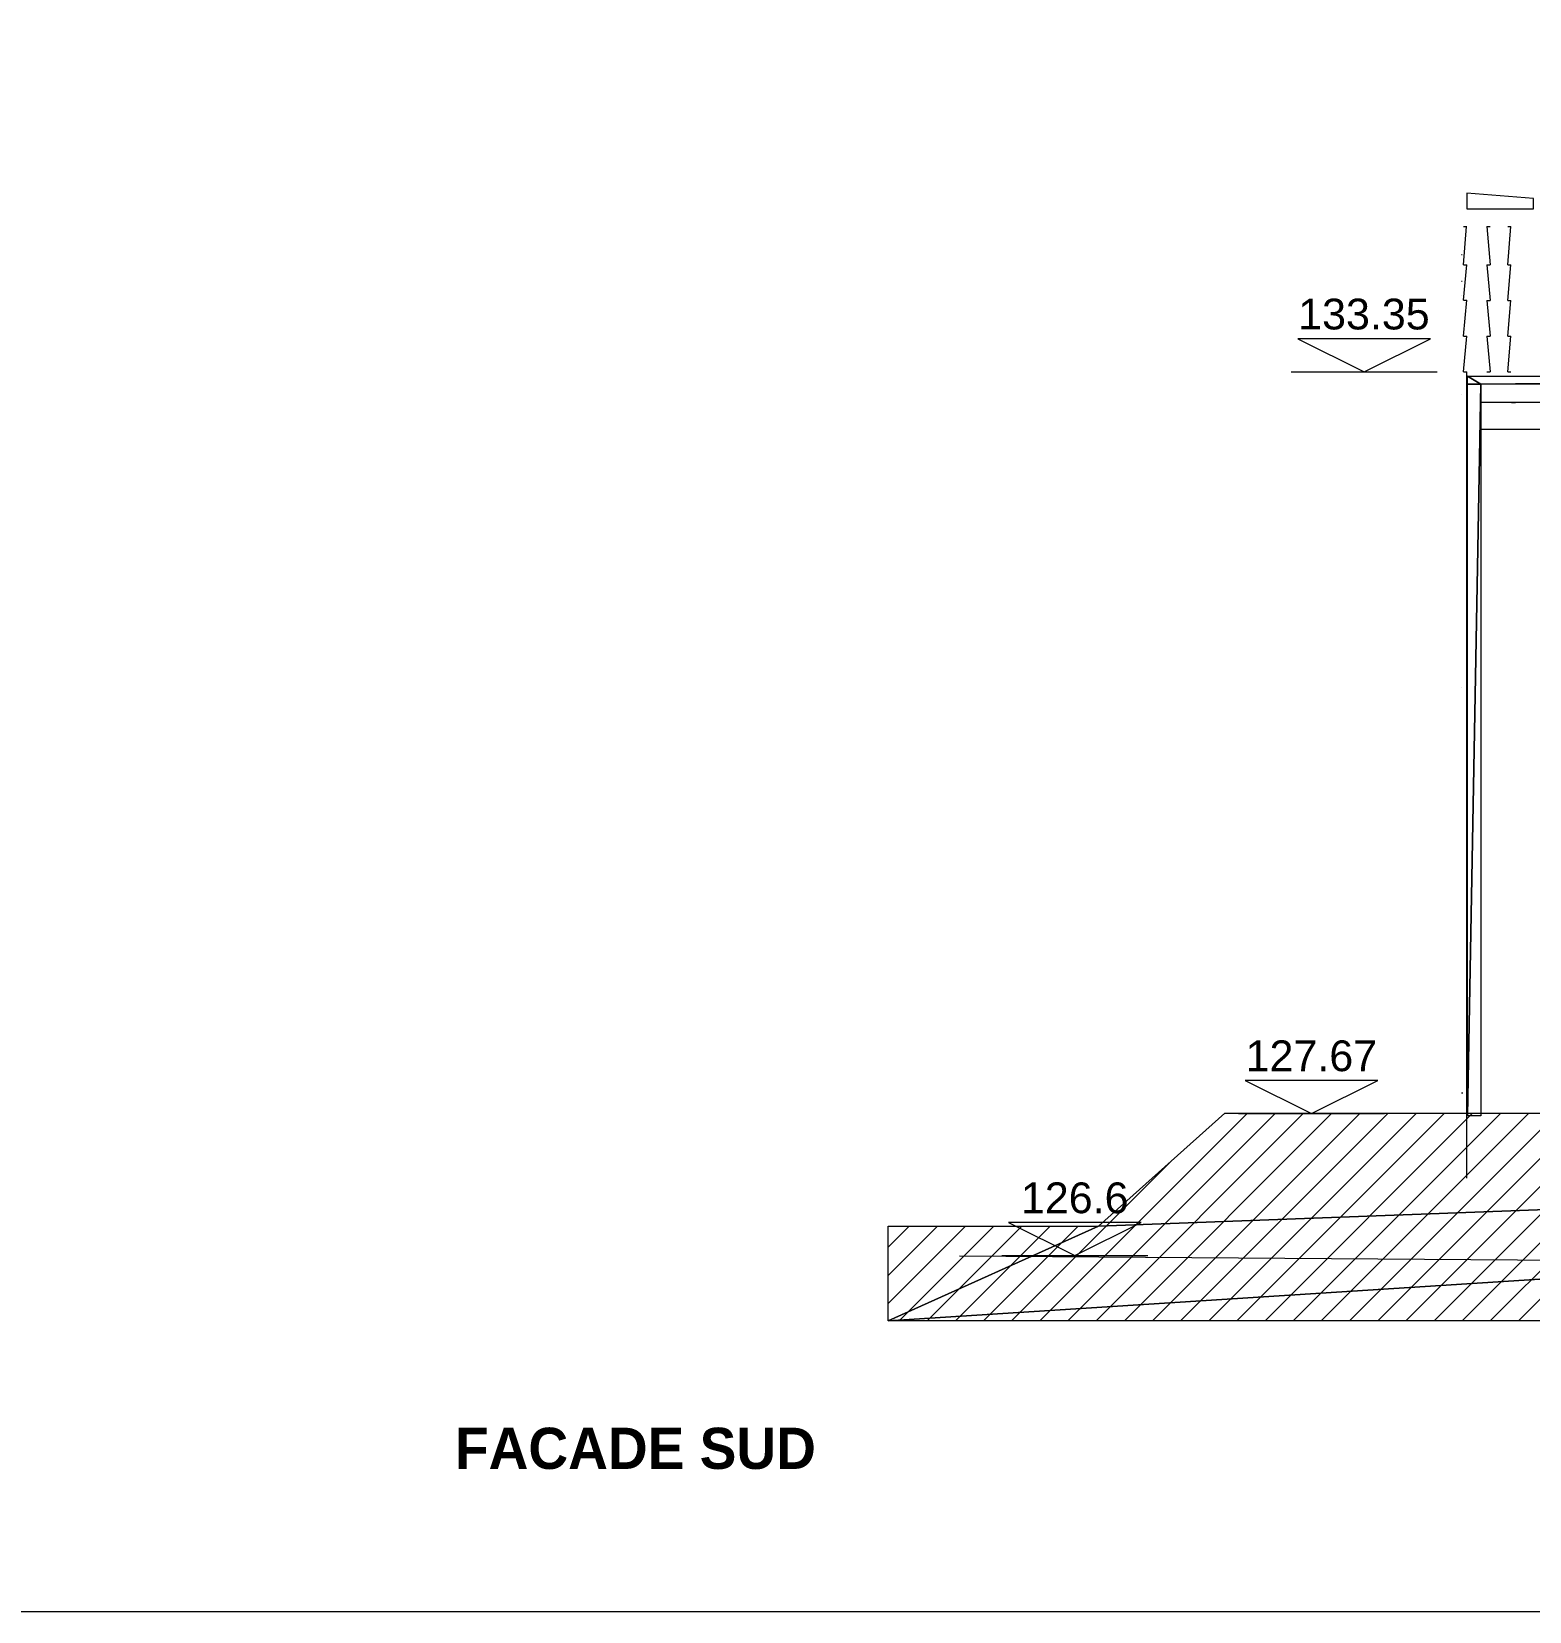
# Model space of a CAD drawing. Header units: metres. Extents: x 1.8 to 61.8, y -52.8 to -10.8.
# Drawn here: x 7.41 to 13.05, y -52.77 to -46.81 of the extents above; entities that cross this region are included whole.
import ezdxf
from ezdxf.enums import TextEntityAlignment as Align
from ezdxf.lldxf.tags import DXFTag

# ---------------------------------------------------------------- set-up
doc = ezdxf.new("R2010")
doc.units = ezdxf.units.M
doc.header["$MEASUREMENT"] = 0
for name, color, linetype in [('Calque commun', 7, 'Continuous'), ('Calque59', 7, 'Continuous'), ('Cotations', 7, 'Continuous')]:
    doc.layers.add(name, color=color, linetype=linetype)
doc.styles.add('Arial15', font='arial.ttf', dxfattribs={"height": 0.231939})
doc.styles.add('Century Gothic', font='GOTHICB.TTF', dxfattribs={"height": 0.31023})
tags = doc.linetypes.add('HIDDEN', pattern=[0.375, 0.25, -0.125]).pattern_tags.tags
tags[6:7] = [DXFTag(74, 4), DXFTag(75, 0), DXFTag(340, '0'), DXFTag(46, 1.0), DXFTag(50, 0.0), DXFTag(44, 0.0), DXFTag(45, 0.0)]
tags[4:5] = [DXFTag(74, 4), DXFTag(75, 0), DXFTag(340, '0'), DXFTag(46, 1.0), DXFTag(50, 0.0), DXFTag(44, 0.0), DXFTag(45, 0.0)]

# ---------------------------------------------------------------- blocks, each defined once
blk = doc.blocks.new('TOIT FACADE 40')
at = {"layer": 'Calque commun', "color": 7, "linetype": 'Continuous', "lineweight": 9}
blk.add_line((70.771, -25.9), (70.771, -19.825), dxfattribs=at)
at = {"layer": 'Calque59', "color": 32, "linetype": 'Continuous', "lineweight": 9}
for p, q in [((70.746, -18.73), (70.771, -18.73)), ((70.746, -19.019), (70.769, -18.731)), ((70.921, -18.731), (70.946, -18.731)), ((70.923, -18.731), (70.946, -19.019)), ((71.079, -19.019), (71.102, -18.731)), ((71.079, -18.731), (71.104, -18.731)), ((70.746, -19.287), (70.771, -19.019)), ((70.746, -19.019), (70.771, -19.019)), ((70.921, -19.019), (70.946, -19.288)), ((70.921, -19.019), (70.946, -19.019)), ((71.079, -19.288), (71.104, -19.019)), ((71.079, -19.019), (71.104, -19.019)), ((70.746, -19.556), (70.771, -19.287)), ((70.746, -19.287), (70.771, -19.287)), ((70.921, -19.288), (70.946, -19.556)), ((70.921, -19.288), (70.946, -19.288)), ((71.079, -19.556), (71.104, -19.288)), ((71.079, -19.288), (71.104, -19.288)), ((70.746, -19.825), (70.771, -19.556)), ((70.746, -19.556), (70.771, -19.556)), ((70.921, -19.556), (70.946, -19.825)), ((70.921, -19.556), (70.946, -19.556)), ((71.079, -19.825), (71.104, -19.556)), ((71.079, -19.556), (71.104, -19.556)), ((70.746, -19.825), (70.771, -19.825)), ((70.921, -19.825), (70.946, -19.825)), ((71.079, -19.825), (71.104, -19.825)), ((71.109, -20.058), (71.138, -20.058))]:
    blk.add_line(p, q, dxfattribs=at)
blk.add_polyline3d([(71.273, -18.521, 0), (70.771, -18.481, 0), (70.771, -18.599, 0), (71.273, -18.599, 0), (71.273, -18.521, 0)], dxfattribs=at)
blk = doc.blocks.new('Block4')
at = {"layer": 'Calque commun', "color": 0, "linetype": 'Continuous', "lineweight": 9}
blk.add_line((-0.55, 0), (0.55, 0), dxfattribs=at)
blk.add_polyline3d([(-0.5, 0.25, 0), (0, 0, 0), (0.5, 0.25, 0), (-0.5, 0.25, 0)], dxfattribs=at)
blk = doc.blocks.new('Lvl1')
at = {"layer": 'Calque commun', "color": 0, "linetype": 'ByBlock', "lineweight": -2}
blk.add_blockref('Block4', (0, 0), dxfattribs=at)
blk = doc.blocks.new('facade villa 123-4')
at = {"layer": 'Cotations', "color": 250, "linetype": 'ByBlock', "lineweight": -2}
blk.add_blockref('Lvl1', (-64.105, 15.365), dxfattribs=at)
at = {"layer": 'Cotations', "color": 212, "linetype": 'ByBlock', "lineweight": -2, "style": 'Arial15'}
blk.add_text('133.35', height=0.2319, dxfattribs=at).set_placement((-64.106, 15.615), align=Align.BOTTOM_CENTER)
blk = doc.blocks.new('facade villa 123-19')
at = {"layer": 'Cotations', "color": 250, "linetype": 'ByBlock', "lineweight": -2}
blk.add_blockref('Lvl1', (-64.501, 9.777), dxfattribs=at)
at = {"layer": 'Cotations', "color": 212, "linetype": 'ByBlock', "lineweight": -2, "style": 'Arial15'}
blk.add_text('127.67', height=0.2319, dxfattribs=at).set_placement((-64.502, 10.027), align=Align.BOTTOM_CENTER)
blk = doc.blocks.new('facade villa 123-20')
at = {"layer": 'Cotations', "color": 250, "linetype": 'ByBlock', "lineweight": -2}
blk.add_blockref('Lvl1', (-66.284, 8.707), dxfattribs=at)
at = {"layer": 'Cotations', "color": 212, "linetype": 'ByBlock', "lineweight": -2, "style": 'Arial15'}
blk.add_text('126.6', height=0.2319, dxfattribs=at).set_placement((-66.285, 8.957), align=Align.BOTTOM_CENTER)
blk = doc.blocks.new('hatch27')
at = {"layer": 'Calque commun', "color": 7, "linetype": 'Continuous', "lineweight": 9}
for p, q in [((-64.984, 9.78), (-66.548, 8.216)), ((-64.772, 9.78), (-66.336, 8.216)), ((-64.56, 9.78), (-66.124, 8.216)), ((-64.348, 9.78), (-65.911, 8.216)), ((-64.135, 9.78), (-65.699, 8.216)), ((-63.923, 9.78), (-65.487, 8.216)), ((-63.711, 9.78), (-65.275, 8.216)), ((-63.499, 9.78), (-65.063, 8.216)), ((-63.287, 9.78), (-64.851, 8.216)), ((-63.075, 9.78), (-64.639, 8.216)), ((-62.863, 9.78), (-64.427, 8.216)), ((-62.651, 9.78), (-64.214, 8.216)), ((-62.438, 9.78), (-64.002, 8.216)), ((-62.226, 9.78), (-63.79, 8.216)), ((-62.014, 9.78), (-63.578, 8.216)), ((-61.802, 9.78), (-63.366, 8.216)), ((-61.59, 9.78), (-63.154, 8.216)), ((-61.378, 9.78), (-62.942, 8.216)), ((-65.551, 9.425), (-66.76, 8.216)), ((-67.531, 8.93), (-67.691, 8.77)), ((-67.319, 8.93), (-67.691, 8.558)), ((-67.107, 8.93), (-67.691, 8.346)), ((-66.895, 8.93), (-67.608, 8.216)), ((-66.683, 8.929), (-67.396, 8.216)), ((-66.471, 8.929), (-67.184, 8.216)), ((-66.259, 8.929), (-66.972, 8.216))]:
    blk.add_line(p, q, dxfattribs=at)
at = {"layer": 'Calque commun', "color": 7, "linetype": 'Continuous', "lineweight": 18}
mesh = blk.add_polyface(dxfattribs=at)
corners = [(-38.978, 8.929), (-38.937, 8.929), (-38.937, 8.216), (-67.691, 8.93), (-66.106, 8.929), (-67.691, 8.216), (-43.221, 9.78), (-65.154, 9.78), (-38.978, 9.099)]
mesh.append_faces([[corners[k] for k in face] for face in [(6, 4, 7)]], dxfattribs={"vtx0": -1, "color": 7})
mesh.append_faces([[corners[k] for k in face] for face in [(6, 5, 4), (6, 0, 2)]], dxfattribs={"vtx0": -1, "vtx1": -1, "vtx2": -1, "color": 7})
mesh.append_faces([[corners[k] for k in face] for face in [(6, 2, 5)]], dxfattribs={"vtx0": -1, "vtx2": -1, "color": 7})
mesh.append_faces([[corners[k] for k in face] for face in [(3, 4, 5)]], dxfattribs={"vtx1": -1, "color": 7})
mesh.append_faces([[corners[k] for k in face] for face in [(0, 1, 2), (6, 8, 0)]], dxfattribs={"vtx2": -1, "color": 7})
blk = doc.blocks.new('facade villa 123-31')
at = {"layer": 'Calque commun', "color": 7, "linetype": 'Continuous', "lineweight": 9}
for p, q in [((-63.371, 16.248), (-63.366, 16.248)), ((-63.371, 16.048), (-63.366, 16.048)), ((-63.371, 15.198), (-63.371, 15.198)), ((-63.371, 15.198), (-63.371, 15.198)), ((-63.371, 15.198), (-63.371, 15.198)), ((-63.371, 15.198), (-63.371, 15.198)), ((-63.371, 9.933), (-63.361, 9.933))]:
    blk.add_line(p, q, dxfattribs=at)
at = {"layer": 'Calque commun', "color": 23, "linetype": 'Continuous', "lineweight": -2}
for p, q in [((-63.373, 15.941), (-63.373, 15.941)), ((-63.373, 12.987), (-63.373, 12.987)), ((-63.373, 12.987), (-63.373, 12.987))]:
    blk.add_line(p, q, dxfattribs=at)
at = {"layer": 'Calque commun', "color": 26, "linetype": 'HIDDEN', "lineweight": 18}
blk.add_line((-67.154, 8.705), (-57.084, 8.635), dxfattribs=at)
at = {"layer": 'Calque commun', "color": 0, "linetype": 'ByBlock', "lineweight": -2}
for name, p in [('TOIT FACADE 40', (-134.102, 35.191)), ('hatch27', (0, 0))]:
    blk.add_blockref(name, p, dxfattribs=at)
at = {"layer": 'Cotations', "color": 212, "linetype": 'ByBlock', "lineweight": -2}
for name in ['facade villa 123-4', 'facade villa 123-19', 'facade villa 123-20']:
    blk.add_blockref(name, (0, 0), dxfattribs=at)
at = {"layer": 'Calque commun', "color": 5, "linetype": 'ByBlock', "lineweight": -2, "style": 'Century Gothic'}
blk.add_text('FACADE SUD', height=0.3102, dxfattribs=at).set_placement((-70.954, 7.007), align=Align.BOTTOM_LEFT)
at = {"layer": 'Calque commun', "color": 8, "linetype": 'Continuous', "lineweight": 9}
mesh = blk.add_polyface(dxfattribs=at)
corners = [(-63.325, 15.272), (-63.325, 15.333), (-63.225, 15.272), (-63.325, 9.761), (-63.225, 9.761), (-56.959, 15.333), (-56.959, 15.271)]
mesh.append_faces([[corners[k] for k in face] for face in [(5, 2, 1)]], dxfattribs={"vtx0": -1, "vtx1": -1, "color": 8})
mesh.append_faces([[corners[k] for k in face] for face in [(0, 1, 2), (3, 0, 2)]], dxfattribs={"vtx1": -1, "vtx2": -1, "color": 8})
mesh.append_faces([[corners[k] for k in face] for face in [(2, 4, 3), (5, 6, 2)]], dxfattribs={"vtx2": -1, "color": 8})
at = {"layer": 'Calque commun', "color": 5, "linetype": 'Continuous', "lineweight": 9}
mesh = blk.add_polyface(dxfattribs=at)
corners = [(-63.225, 14.933), (-56.932, 14.933), (-56.932, 15.133), (-63.225, 15.133)]
mesh.append_faces([[corners[k] for k in face] for face in [(0, 1, 2, 3)]], dxfattribs={"color": 5})

msp = doc.modelspace()

# ---------------------------------------------------------------- block references
at = {"layer": 'Calque commun', "color": 0, "linetype": 'ByBlock', "lineweight": -2, "xscale": 0.5, "yscale": 0.5, "zscale": 0.5}
msp.add_blockref('facade villa 123-31', (44.4776, -55.7792), dxfattribs=at)

# ---------------------------------------------------------------- meshes
at = {"layer": 'Calque commun', "color": 7, "linetype": 'Continuous', "lineweight": 9}
mesh = msp.add_polyface(dxfattribs=at)
corners = [(61.7636, -10.7659), (1.7636, -10.7659), (1.7636, -52.7659), (61.7636, -52.7659)]
mesh.append_faces([[corners[k] for k in face] for face in [(0, 1, 2, 3)]], dxfattribs={"color": 7})

doc.saveas('drawing.dxf')
